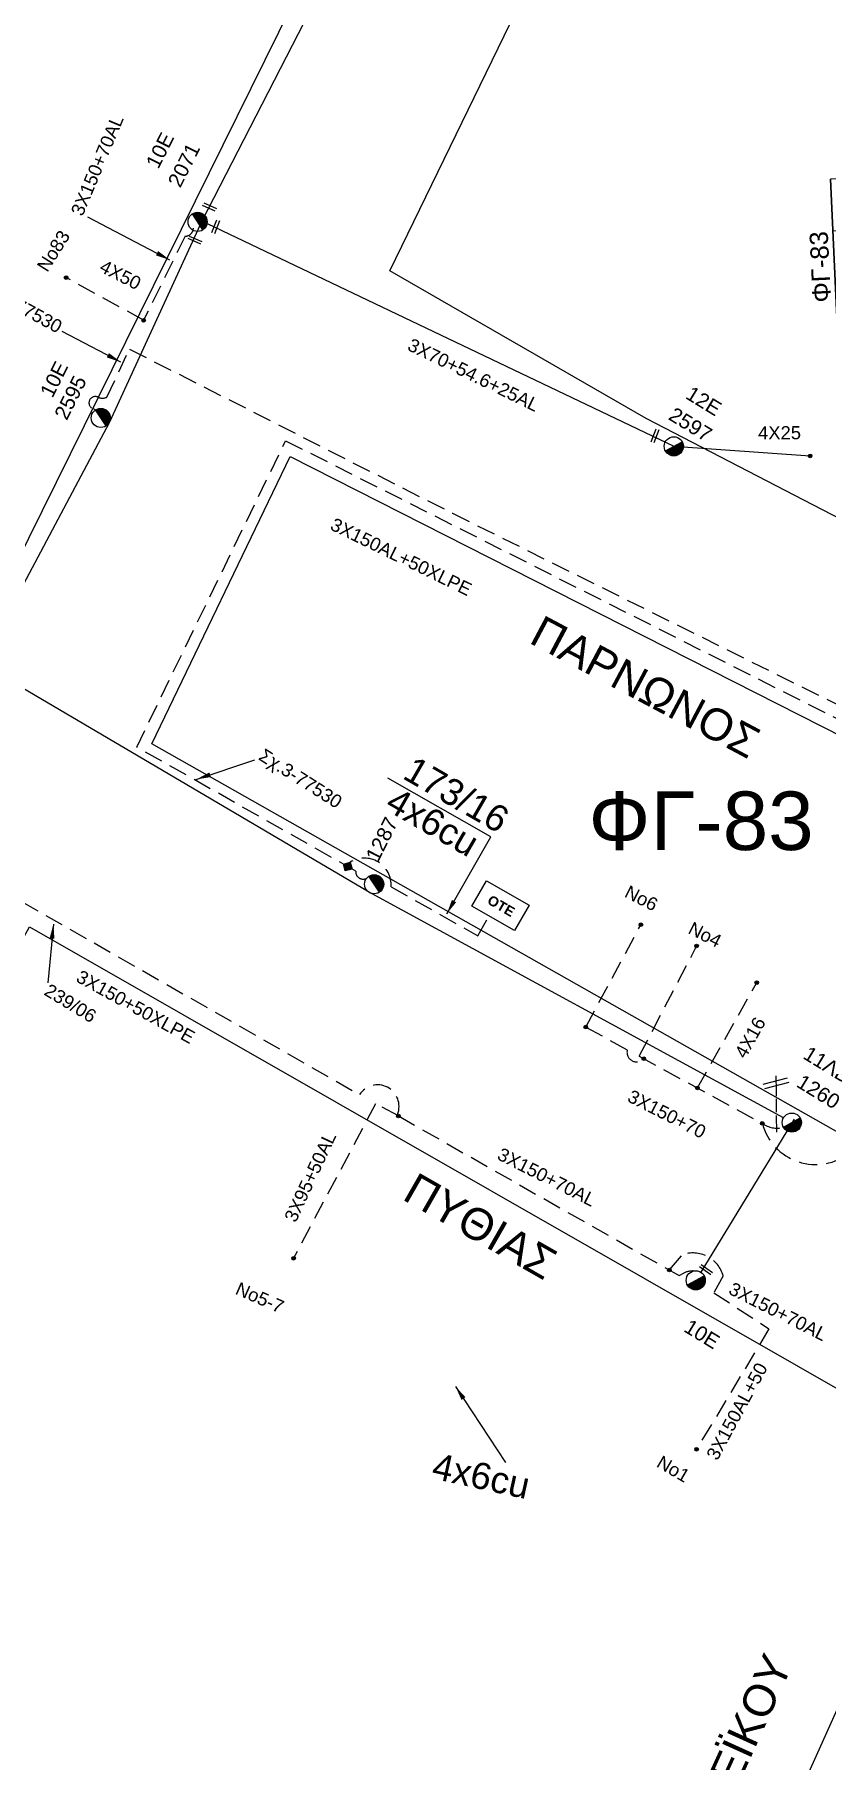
# Model space of a CAD drawing. Header units: millimetres. Extents: x 2087 to 5289, y 222 to 1137.
# Drawn here: x 3088.7 to 3142.8, y 451.1 to 569.1 of the extents above; entities that cross this region are included whole.
import ezdxf
from ezdxf.enums import TextEntityAlignment as Align

# ---------------------------------------------------------------- set-up
doc = ezdxf.new("R2010")
doc.units = ezdxf.units.MM
doc.linetypes.add('DASHED', pattern=[19.05, 12.7, -6.35])
for name, color, linetype in [('Pillar OTE', 7, 'Continuous'), ('Άγνωστα', 7, 'Continuous'), ('Ασφαλειοκιβώτια Χ.Τ 12 αναχωρήσεων', 7, 'Continuous'), ('Εναέρια παροχή ΧΤ 4x16', 7, 'SYN_LINE'), ('Επιγραφές - Σχήματα', 7, 'Continuous'), ('Καλώδια ΧΤ   3x150+70 XLPE', 7, 'DASHED'), ('Καλώδια ΧΤ   3x150+70AL', 7, 'DASHED'), ('Καλώδια ΧΤ   3x150AL+50CU', 7, 'DASHED'), ('Καλώδια ΧΤ   3x150AL+50XLPE', 7, 'DASHED'), ('Μηχανική τομή', 7, 'Continuous'), ('Στύλος ΦΜ', 7, 'Continuous'), ('Στύλος ΦΜ @ 1', 7, 'Continuous'), ('Συνδέσεις', 7, 'Continuous'), ('Συνεστραμμένα ΧΤ   3x70+54.6+25 AL', 7, 'SYN_LINE'), ('Συνεστραμμενα ΧΤ  4Χ120+25 Al', 7, 'Continuous'), ('Υπογεια καλωδια Παροχων ΧΤ 4Χ50', 7, 'DASHED'), ('Υπόβαθρο ΔΕΗ', 7, 'Continuous'), ('Υπόγεια καλώδια Παροχών ΧΤ   4x16CU', 7, 'DASHED'), ('Υπόγεια καλώδια Παροχών ΧΤ   4x25', 7, 'DASHED'), ('Υπόγεια καλώδια Παροχών ΧΤ   4x50AL', 7, 'DASHED'), ('Υπόγεια καλώδια Παροχών ΧΤ   4x6', 7, 'DASHED')]:
    doc.layers.add(name, color=color, linetype=linetype)
doc.styles.add('arial', font='arial.ttf')
doc.styles.get("Standard").update_dxf_attribs({"font": 'arial.ttf'})
doc.linetypes.add('SYN_LINE', pattern='A,0.5,-0.0001,["/\\/\\/\\/",Standard,S=0.1,R=0,X=0,Y=-0.05],-0.25', length=0.7501)
doc.dimstyles.new('ISO-25', dxfattribs={"dimtxt": 2.5, "dimasz": 2.5, "dimexe": 1.25, "dimexo": 0.625, "dimtad": 1, "dimtxsty": 'Standard', "dimcen": 2.5, "dimadec": 0, "dimazin": 0, "dimtfac": 1, "dimtmove": 0, "dimatfit": 3, "dimfxl": 1, "dimarcsym": 0})

# ---------------------------------------------------------------- blocks, each defined once
blk = doc.blocks.new('ΜΗΧΑΝΙΚΗ ΤΟΜΗ')
at = {"layer": 'Μηχανική τομή', "ltscale": 40}
for p, q in [((-1.89, 0.78), (1.89, 0.78)), ((1.89, 0), (-1.89, 0))]:
    blk.add_line(p, q, dxfattribs=at)
blk = doc.blocks.new('ΥΠΑΡΧΩΝ ΤΣΙΜΕΝΤΕΝΙΟΣ ΣΤΥΛΟΣ')
at = {"layer": 'Στύλος ΦΜ'}
blk.add_hatch(color=7, dxfattribs=at).paths.add_polyline_path([(-1.29, -2.28, 0.574793), (2.62, 0, 0.268822), (1.3, 2.27)])
at = {"layer": 'Στύλος ΦΜ', "color": 7}
blk.add_line((-1.29, -2.28), (1.3, 2.27), dxfattribs=at)
blk.add_circle((0, 0), 2.62, dxfattribs=at)
at = {"layer": 'Στύλος ΦΜ', "flags": 4}
for tag, p in [('ΑΡΙΘΜΟΣ', (-4.68, 8.05)), ('ΤΥΠΟΣ', (-4.91, 3.03))]:
    blk.add_attdef(tag, p, '', height=4, dxfattribs=at)
blk = doc.blocks.new('_ΣΥΝΔΕΣΗ')
at = {"layer": 'Συνδέσεις', "linetype": 'SYN_LINE', "ltscale": 40}
blk.add_hatch(color=256, dxfattribs=at).paths.add_polyline_path([(0.5, -0.01, 1), (-0.5, -0.01, 1)])
at = {"layer": 'Συνδέσεις'}
blk.add_circle((0, -0.01), 0.5, dxfattribs=at)
blk = doc.blocks.new('ΑΣΦΑΛΕΙΟΚΙΒΩΤΙΟ ΥΠΟΣΤΑΘΜΟΥ 12 ΑΝΑΧΩΡΗΣΕΩΝ')
at = {"layer": 'Ασφαλειοκιβώτια Χ.Τ 12 αναχωρήσεων', "ltscale": 40}
for p, q in [((-23.91, 54), (23.91, 54)), ((-9.83, 54), (-9.83, -54)), ((9.83, 54), (9.83, -54)), ((-23.91, 45), (23.91, 45)), ((-23.91, 36), (23.91, 36)), ((-23.91, 27), (23.91, 27)), ((-23.91, 18), (23.91, 18)), ((-23.91, 9), (23.91, 9)), ((-23.91, 0), (23.91, 0)), ((-23.91, -9), (23.91, -9)), ((-23.91, -18), (23.91, -18)), ((-23.91, -27), (23.91, -27)), ((-23.91, -36), (23.91, -36)), ((-23.91, -45), (23.91, -45))]:
    blk.add_line(p, q, dxfattribs=at)
at = {"layer": 'Ασφαλειοκιβώτια Χ.Τ 12 αναχωρήσεων'}
blk.add_lwpolyline([(-23.91, -54), (23.91, -54), (23.91, 54), (-23.91, 54)], close=True, dxfattribs=at)
for s, p in [('1', (-18.44, 50.66)), ('2', (-18.44, 42.09)), ('3', (-18.44, 33.02)), ('4', (-18.44, 23.99)), ('5', (-18.44, 14.98)), ('6', (-18.44, 5.85)), ('7', (-18.44, -2.39)), ('8', (-18.44, -12.08)), ('9', (-18.44, -20.77)), ('10', (-20.24, -29.74)), ('11', (-20.24, -38.54)), ('12', (-20.24, -47.91))]:
    blk.add_text(s, height=3.6, rotation=270, dxfattribs=at).set_placement(p)
at = {"layer": 'Ασφαλειοκιβώτια Χ.Τ 12 αναχωρήσεων', "ltscale": 40}
for tag, height, p in [('ΟΝΟΜΑ', 5, (0.11, 57.89)), ('ΚΕΙΜΕΝΟ 1', 2, (17.33, 49.23)), ('ΚΕΙΜΕΝΟ 2', 2, (17.33, 40.53)), ('ΚΕΙΜΕΝΟ 3', 2, (17.33, 31.39)), ('ΚΕΙΜΕΝΟ 4', 2, (17.33, 22.41)), ('ΚΕΙΜΕΝΟ 5', 2, (17.33, 13.57)), ('ΚΕΙΜΕΝΟ 6', 2, (17.33, 4.65)), ('ΚΕΙΜΕΝΟ 7', 2, (17.33, -4.42)), ('ΚΕΙΜΕΝΟ 8', 2, (17.33, -13.15)), ('ΚΕΙΜΕΝΟ 9', 2, (17.33, -22.28)), ('ΚΕΙΜΕΝΟ 10', 2, (17.33, -31.5)), ('ΚΕΙΜΕΝΟ 11', 2, (17.33, -40.57)), ('ΚΕΙΜΕΝΟ 12', 2, (17.33, -49.5)), ('ΣΧ', 2, (0.17, -56.08))]:
    blk.add_attdef(tag, text='', height=height, dxfattribs=at).set_placement(p, align=Align.MIDDLE_CENTER)
blk = doc.blocks.new('τομή_')
at = {"layer": 'Επιγραφές - Σχήματα'}
for p, q in [((-1.29, -0.22), (0.13, 0.75)), ((-1.08, -0.46), (0.34, 0.51)), ((-0.66, 0.62), (-0.29, -0.37))]:
    blk.add_line(p, q, dxfattribs=at)
blk = doc.blocks.new('PILLAR ΟΤΕ')
at = {"layer": 'Pillar OTE', "ltscale": 40}
blk.add_lwpolyline([(-3.31, 2.02), (3.39, 2.02), (3.39, -1.99), (-3.31, -1.99)], close=True, dxfattribs=at)
at = {"layer": 'Pillar OTE', "insert": (-1.81, 0.71), "char_height": 1.3575, "width": 109.961, "attachment_point": 1}
blk.add_mtext('{\\fArial|b1|i0|c161|p34;OTE}', dxfattribs=at)
blk = doc.blocks.new('TSONTA XT1')
at = {"ltscale": 40}
h = blk.add_hatch(color=256, dxfattribs=at)
h.dxf.hatch_style = 1
h.paths.add_polyline_path([(595.96, 2487.66), (597.07, 2488.77), (595.96, 2489.87), (594.85, 2488.77)])
blk.add_lwpolyline([(594.85, 2488.77), (595.96, 2489.87), (597.07, 2488.77), (595.96, 2487.66)], close=True, dxfattribs=at)

msp = doc.modelspace()

# ---------------------------------------------------------------- linework, layer by layer
at = {"layer": 'Άγνωστα', "color": 85, "linetype": 'SYN_LINE', "ltscale": 10}
msp.add_lwpolyline([(3132.39, 540.93), (3141.71, 540.28)], dxfattribs=at)
at = {"layer": 'Άγνωστα', "color": 151, "linetype": 'SYN_LINE', "ltscale": 10}
msp.add_lwpolyline([(3139.89, 495), (3111.51, 510.45), (3084.98, 526.08)], dxfattribs=at)
at = {"layer": 'Άγνωστα', "color": 30, "linetype": 'DASHED', "ltscale": 0.1}
for points in [[(3126.37, 501.21), (3130.14, 508.21)], [(3130.02, 499.22), (3133.95, 506.75)]]:
    msp.add_lwpolyline(points, dxfattribs=at)
msp.add_lwpolyline([(3126.37, 501.21), (3129.21, 499.66, 0.784556), (3130.34, 499.05)], format="xyb", dxfattribs=at)
at = {"layer": 'Άγνωστα', "color": 2, "linetype": 'DASHED', "ltscale": 0.1}
msp.add_lwpolyline([(3113.56, 495.13), (3112, 495.96), (3106.39, 485.4)], dxfattribs=at)
at = {"layer": 'Άγνωστα', "color": 27, "linetype": 'SYN_LINE', "ltscale": 10}
msp.add_lwpolyline([(3140.61, 494.92), (3134.23, 484.45)], dxfattribs=at)
at = {"layer": 'Καλώδια ΧΤ   3x150+70AL', "color": 85, "ltscale": 0.1}
msp.add_lwpolyline([(3099.54, 555.85, -0.418643), (3098.98, 555.3), (3098.98, 555.3), (3096.14, 549.55)], format="xyb", dxfattribs=at)
at = {"layer": 'Καλώδια ΧΤ   3x150+70AL', "color": 30, "linetype": 'DASHED', "ltscale": 0.1}
msp.add_lwpolyline([(3130.02, 499.22), (3138.44, 494.63, 0.230712), (3139.89, 494.36)], format="xyb", dxfattribs=at)
at = {"layer": 'Καλώδια ΧΤ   3x150+70AL', "color": 2, "ltscale": 0.1}
for points in [[(3113.56, 495.13), (3132.75, 484.22), (3132.93, 484.32, -0.139265), (3133.72, 484.53, -137.078884)], [(3132.09, 484.6), (3132.97, 485.63, -0.440659), (3135.77, 484.19), (3135.13, 483.04), (3138.9, 480.57)]]:
    msp.add_lwpolyline(points, format="xyb", dxfattribs=at)
at = {"layer": 'Καλώδια ΧΤ   3x150+70AL', "color": 30, "linetype": 'DASHED', "ltscale": 0.1}
msp.add_arc((3142.08, 495.56), 3.75, 194.2744, 309.1042, dxfattribs=at)
at = {"layer": 'Καλώδια ΧΤ   3x150AL+50CU', "color": 151, "linetype": 'DASHED', "ltscale": 0.1}
msp.add_lwpolyline([(3111.39, 511.39, -0.598549), (3110.64, 511.88), (3095.67, 520.36), (3095.67, 520.36), (3105.85, 541.31), (3146.14, 521), (3145.15, 518.65)], format="xyb", dxfattribs=at)
at = {"layer": 'Καλώδια ΧΤ   3x150AL+50XLPE', "color": 2, "linetype": 'DASHED', "ltscale": 0.1}
msp.add_lwpolyline([(3011.61, 556.76, -0.691202), (3013.31, 554.69), (3013.31, 554.69), (3013.31, 554.69), (3013.31, 554.69), (3016.37, 552.92), (3020.32, 559.91), (3033.28, 552.64, 1.041988), (3037.46, 548.46), (3061.14, 535.41, 0.435102), (3063.47, 535.38), (3081.78, 525.63, 0.356373), (3082.03, 523.78), (3077.87, 515.47), (3110.9, 496.59, -0.906493), (3113.5, 495.24)], format="xyb", dxfattribs=at)
at = {"layer": 'Καλώδια ΧΤ   3x150AL+50XLPE', "color": 85, "ltscale": 0.1}
msp.add_lwpolyline([(3092.85, 543.42), (3092.64, 543.52, -1), (3093.02, 544.29, 0.236139), (3093.63, 544.29), (3095.17, 547.58), (3117.26, 536.35), (3144.22, 522.95), (3147, 521.45), (3145.58, 518.45)], format="xyb", dxfattribs=at)
at = {"layer": 'Καλώδια ΧΤ   3x150AL+50XLPE', "color": 2, "linetype": 'DASHED', "ltscale": 0.1}
msp.add_lwpolyline([(3138.9, 480.57), (3133.95, 472.34)], dxfattribs=at)
at = {"layer": 'Συνεστραμμένα ΧΤ   3x70+54.6+25 AL', "color": 85, "ltscale": 10}
msp.add_lwpolyline([(3100.48, 556.17), (3132.39, 540.93), (3132.39, 540.93)], dxfattribs=at)
at = {"layer": 'Συνεστραμμενα ΧΤ  4Χ120+25 Al', "color": 85, "linetype": 'SYN_LINE', "ltscale": 10}
msp.add_lwpolyline([(3122.39, 601.51), (3117.95, 592.29), (3109.58, 574.75), (3100.13, 556.33), (3093.8, 542.58), (3085.35, 526.7)], dxfattribs=at)
at = {"layer": 'Υπογεια καλωδια Παροχων ΧΤ 4Χ50', "color": 85, "linetype": 'DASHED', "ltscale": 0.1}
msp.add_lwpolyline([(3096.14, 549.55), (3090.84, 552.47), (3090.84, 552.47)], dxfattribs=at)
at = {"layer": 'Υπόβαθρο ΔΕΗ'}
for points in [[(3076.01, 626.84), (3038.05, 552.44), (3084.45, 526.94), (3121.55, 601.99), (3076.01, 626.84)], [(3133.51, 594.47), (3190.08, 563.34), (3173.01, 520.81), (3130.51, 542.83), (3112.97, 552.94), (3119.96, 567.31), (3130.62, 589.22), (3133.51, 594.47)], [(3096.7, 520.58), (3106.17, 540.23), (3168.26, 508.71), (3157.24, 486.29), (3096.7, 520.58)], [(3119.87, 514.23), (3112.84, 518.23)], [(3088.34, 508.07), (3151.41, 472), (3134.26, 433.89), (3109.57, 443.01), (3081.49, 399.11), (3039.1, 418.25), (3088.34, 508.07)], [(3139.38, 496.82), (3139.38, 496.48)], [(3139.38, 496.31), (3139.39, 495.39)], [(3139.39, 495.16), (3139.41, 494.02)]]:
    msp.add_lwpolyline(points, dxfattribs=at)
at = {"layer": 'Υπόγεια καλώδια Παροχών ΧΤ   4x16CU', "color": 30, "linetype": 'DASHED', "ltscale": 0.1}
msp.add_lwpolyline([(3134.01, 497.05), (3138.06, 504.26)], dxfattribs=at)
at = {"layer": 'Υπόγεια καλώδια Παροχών ΧΤ   4x6', "color": 151, "linetype": 'DASHED', "ltscale": 0.1}
msp.add_lwpolyline([(3110.27, 512.49, -0.610813), (3113.06, 510.81), (3118.98, 507.45), (3119.75, 508.81)], format="xyb", dxfattribs=at)

# ---------------------------------------------------------------- block references
at = {"layer": 'Pillar OTE', "xscale": 0.5, "yscale": 0.5, "zscale": 0.5, "rotation": 329.9999999999999}
msp.add_blockref('PILLAR ΟΤΕ', (3120.52, 509.52), dxfattribs=at)
at = {"layer": 'Ασφαλειοκιβώτια Χ.Τ 12 αναχωρήσεων', "xscale": 0.2499999999999998, "yscale": 0.2499999999999998, "zscale": 0.2499999999999998, "rotation": 92.6867553981771}
msp.add_blockref('ΑΣΦΑΛΕΙΟΚΙΒΩΤΙΟ ΥΠΟΣΤΑΘΜΟΥ 12 ΑΝΑΧΩΡΗΣΕΩΝ', (3156.86, 553.85), dxfattribs=at).add_auto_attribs({'ΟΝΟΜΑ': 'ΦΓ-83'})
at = {"layer": 'Επιγραφές - Σχήματα', "rotation": 340.2551544092926}
msp.add_blockref('τομή_', (3139.78, 497.07), dxfattribs=at)
at = {"layer": 'Μηχανική τομή'}
for p, xscale, yscale, zscale, rotation in [((3100.6, 557.2), 0.25, 0.25, 0.25, 335.9210886784181), ((3101.15, 555.91), 0.249999999999919, 0.249999999999919, 0.249999999999919, 68.45138536945211), ((3099.61, 554.94), 0.25, 0.25, 0.25, 335.9210886784181), ((3131.19, 541.61), 0.249999999999919, 0.249999999999919, 0.249999999999919, 68.45138536945211), ((3134.64, 484.71), 0.2499999999999999, 0.2499999999999999, 0.2499999999999999, 144.7457334859251)]:
    msp.add_blockref('ΜΗΧΑΝΙΚΗ ΤΟΜΗ', p, dxfattribs=dict(at, xscale=xscale, yscale=yscale, zscale=zscale, rotation=rotation))
at = {"layer": 'Στύλος ΦΜ @ 1', "ltscale": 40}
ref = msp.add_blockref('ΥΠΑΡΧΩΝ ΤΣΙΜΕΝΤΕΝΙΟΣ ΣΤΥΛΟΣ', (3099.83, 556.28), dxfattribs=dict(at, xscale=0.25, yscale=0.25, zscale=0.25, rotation=63.27059200014207))
ref.add_attrib('ΤΥΠΟΣ', '10E', (3097.14, 559.84), dxfattribs={"layer": 'Στύλος ΦΜ', "height": 1, "rotation": 63.2706, "flags": 4})
ref.add_attrib('ΑΡΙΘΜΟΣ', '2071', (3098.64, 558.55), dxfattribs={"layer": 'Στύλος ΦΜ', "height": 1, "rotation": 63.2706, "flags": 4})
ref = msp.add_blockref('ΥΠΑΡΧΩΝ ΤΣΙΜΕΝΤΕΝΙΟΣ ΣΤΥΛΟΣ', (3093.21, 542.87), dxfattribs=dict(at, xscale=0.25, yscale=0.25, zscale=0.25, rotation=63.27059200014207))
ref.add_attrib('ΤΥΠΟΣ', '10E', (3089.9, 544.18), dxfattribs={"layer": 'Στύλος ΦΜ', "height": 1, "rotation": 63.2706, "flags": 4})
ref.add_attrib('ΑΡΙΘΜΟΣ', '2595', (3090.88, 542.65), dxfattribs={"layer": 'Στύλος ΦΜ', "height": 1, "rotation": 63.2706, "flags": 4})
ref = msp.add_blockref('ΥΠΑΡΧΩΝ ΤΣΙΜΕΝΤΕΝΙΟΣ ΣΤΥΛΟΣ', (3132.39, 540.93), dxfattribs=dict(at, xscale=0.2499999999999999, yscale=0.2499999999999999, zscale=0.2499999999999999, rotation=328.5155825786242))
ref.add_attrib('ΤΥΠΟΣ', '12E', (3133.12, 544.25), dxfattribs={"layer": 'Στύλος ΦΜ', "height": 1, "rotation": 328.5156, "flags": 4})
ref.add_attrib('ΑΡΙΘΜΟΣ', '2597', (3131.95, 542.81), dxfattribs={"layer": 'Στύλος ΦΜ', "height": 1, "rotation": 328.5156, "flags": 4})
ref = msp.add_blockref('ΥΠΑΡΧΩΝ ΤΣΙΜΕΝΤΕΝΙΟΣ ΣΤΥΛΟΣ', (3111.9, 510.98), dxfattribs=dict(at, xscale=0.25, yscale=0.25, zscale=0.25, rotation=63.27059200014207))
ref.add_attrib('ΑΡΙΘΜΟΣ', '1287', (3112.17, 512.45), dxfattribs={"layer": 'Στύλος ΦΜ', "height": 1, "rotation": 63.2706, "flags": 4})
ref = msp.add_blockref('ΥΠΑΡΧΩΝ ΤΣΙΜΕΝΤΕΝΙΟΣ ΣΤΥΛΟΣ', (3140.46, 494.68), dxfattribs=dict(at, xscale=0.2499999999999999, yscale=0.2499999999999999, zscale=0.2499999999999999, rotation=328.5155825786242))
ref.add_attrib('ΤΥΠΟΣ', '11ΛB', (3141.15, 499.11), dxfattribs={"layer": 'Στύλος ΦΜ', "height": 1, "rotation": 328.5156, "flags": 4})
ref.add_attrib('ΑΡΙΘΜΟΣ', '1260', (3140.7, 497.18), dxfattribs={"layer": 'Στύλος ΦΜ', "height": 1, "rotation": 328.5156, "flags": 4})
ref = msp.add_blockref('ΥΠΑΡΧΩΝ ΤΣΙΜΕΝΤΕΝΙΟΣ ΣΤΥΛΟΣ', (3133.89, 483.89), dxfattribs=dict(at, xscale=0.2499999999999999, yscale=0.2499999999999999, zscale=0.2499999999999999, rotation=328.5155825786242))
ref.add_attrib('ΤΥΠΟΣ', '10E', (3133, 480.44), dxfattribs={"layer": 'Στύλος ΦΜ', "height": 1, "rotation": 328.5156, "flags": 4})
at = {"layer": 'Συνδέσεις', "xscale": 0.25, "yscale": 0.25, "zscale": 0.25}
for p in [(3090.84, 552.47), (3096.14, 549.54), (3141.71, 540.28), (3130.14, 508.21), (3133.95, 506.76), (3138.06, 504.26), (3126.37, 501.21), (3130.34, 499.05), (3134.01, 497.05), (3113.56, 495.13), (3138.44, 494.63), (3106.39, 485.4), (3132.09, 484.6), (3133.95, 472.34)]:
    msp.add_blockref('_ΣΥΝΔΕΣΗ', p, dxfattribs=at)
at = {"layer": 'Συνδέσεις', "xscale": 0.3075184835441075, "yscale": 0.3075184835441075, "zscale": 0.3075184835441075, "rotation": 330.4746141446894}
msp.add_blockref('TSONTA XT1', (2573.46, -63.45), dxfattribs=at)

# ---------------------------------------------------------------- texts
at = {"ltscale": 40, "insert": (3126.55, 517.32), "char_height": 4, "width": 21.1415, "attachment_point": 1, "style": 'arial'}
msp.add_mtext('{\\fArial|b0|i0|c204|p34;Ф}Γ-83', dxfattribs=at)
at = {"layer": 'Άγνωστα', "ltscale": 40, "char_height": 0.9, "attachment_point": 1, "style": 'arial'}
for s, insert, width, rotation in [('Νο83', (3088.79, 553.26), 2.9553, 57.7847), ('4X50', (3093.45, 553.73), 2.9553, 332.9687), ('Νο6', (3129.35, 510.95), 69.1904, 333.1229), ('Νο4', (3133.7, 508.46), 69.1904, 333.1229), ('239/06', (3089.73, 504.23), 3.8468, 328.6865), ('3X95+50AL', (3105.72, 488.17), 5.8451, 64.9169), ('Νο5-7', (3102.7, 483.81), 2.9553, 336.3044), ('Νο1', (3131.59, 471.96), 2.9553, 329.7836)]:
    msp.add_mtext(s, dxfattribs=dict(at, insert=insert, width=width, rotation=rotation))
at = {"layer": 'Εναέρια παροχή ΧΤ 4x16', "ltscale": 40, "insert": (3136.5, 499.43), "char_height": 0.9, "width": 69.1904, "attachment_point": 1, "rotation": 60.9186, "style": 'arial'}
msp.add_mtext('4X16', dxfattribs=at)
at = {"layer": 'Επιγραφές - Σχήματα', "char_height": 0.9, "width": 8.5591, "attachment_point": 1}
for insert, rotation in [((3085.05, 552.48), 331.4404), ((3104.41, 520.31), 327.5823)]:
    msp.add_mtext('Σχ.3-77530', dxfattribs=dict(at, insert=insert, rotation=rotation))
at = {"layer": 'Επιγραφές - Σχήματα', "ltscale": 40, "char_height": 2, "width": 21.1415, "attachment_point": 1, "style": 'arial'}
for s, insert, rotation in [('{\\fArial|b0|i0|c204|p34;\\H1.0833x;П\\fArial|b0|i0|c161|p34;APNΩΝOΣ}', (3123.43, 529.44), 332.0199), ('{\\fArial|b0|i0|c204|p34;\\H1.0833x;П\\fArial|b0|i0|c0|p34;YΘIAΣ}', (3114.82, 491.34), 330.2464), ('{\\H1.0833x;Λ. ΒΕΪΚΟΥ}', (3132.4, 444.89), 65.6182)]:
    msp.add_mtext(s, dxfattribs=dict(at, insert=insert, rotation=rotation))
at = {"layer": 'Καλώδια ΧΤ   3x150+70 XLPE', "ltscale": 40, "insert": (3129.55, 496.97), "char_height": 0.9, "width": 69.1904, "attachment_point": 1, "rotation": 333.1229, "style": 'arial'}
msp.add_mtext('3X150+70', dxfattribs=at)
at = {"layer": 'Καλώδια ΧΤ   3x150+70AL', "ltscale": 40, "char_height": 0.9, "width": 69.1904, "attachment_point": 1, "style": 'arial'}
for insert, rotation in [((3091.13, 556.96), 67.1298), ((3120.65, 493.01), 333.1229), ((3136.47, 483.81), 333.1229)]:
    msp.add_mtext('3X150+70AL', dxfattribs=dict(at, insert=insert, rotation=rotation))
at = {"layer": 'Καλώδια ΧΤ   3x150AL+50XLPE', "ltscale": 40, "char_height": 0.9, "attachment_point": 1, "style": 'arial'}
for s, insert, width, rotation in [('3X150AL+50XLPE', (3109.22, 536.08), 69.1904, 334.0493), ('3X150+50XLPE', (3091.88, 505.16), 69.1904, 331.1176), ('3X150AL+50', (3134.57, 471.94), 7.1175, 61.5329)]:
    msp.add_mtext(s, dxfattribs=dict(at, insert=insert, width=width, rotation=rotation))
at = {"layer": 'Συνεστραμμένα ΧΤ   3x70+54.6+25 AL', "ltscale": 40, "insert": (3114.5, 548.36), "char_height": 0.9, "width": 69.1904, "attachment_point": 1, "rotation": 334.0493, "style": 'arial'}
msp.add_mtext('3X70+54.6+25AL', dxfattribs=at)
at = {"layer": 'Υπόγεια καλώδια Παροχών ΧΤ   4x25', "ltscale": 40, "insert": (3138.15, 542.3), "char_height": 0.9, "width": 2.9553, "attachment_point": 1, "rotation": 0.203, "style": 'arial'}
msp.add_mtext('4X25', dxfattribs=at)
at = {"layer": 'Υπόγεια καλώδια Παροχών ΧΤ   4x50AL', "color": 7, "ltscale": 0.2, "char_height": 1.8, "attachment_point": 1}
for s, insert, rotation in [('173/16', (3114.66, 519.82), 330), ('4x6cu', (3113.45, 517.7), 330), ('4x6cu', (3116.14, 472.12), 347.641)]:
    msp.add_mtext_dynamic_manual_height_columns(s, width=1.8, gutter_width=12.5, heights=[0.118], dxfattribs=dict(at, insert=insert, rotation=rotation))

# ---------------------------------------------------------------- leaders
at = {"layer": 'Επιγραφές - Σχήματα', "ltscale": 40}
for points in [[(3097.94, 553.67), (3092.33, 556.6)], [(3094.58, 546.69), (3090.57, 548.79)], [(3099.74, 518.15), (3103.74, 519.49)], [(3116.87, 508.96), (3119.87, 514.23)], [(3089.97, 508.26), (3089.59, 504.23)], [(3117.46, 476.64), (3120.89, 471.44)]]:
    msp.add_leader(points, dimstyle='ISO-25', override={"dimasz": 1, "dimtad": 0}, dxfattribs=at)

doc.saveas('drawing.dxf')
